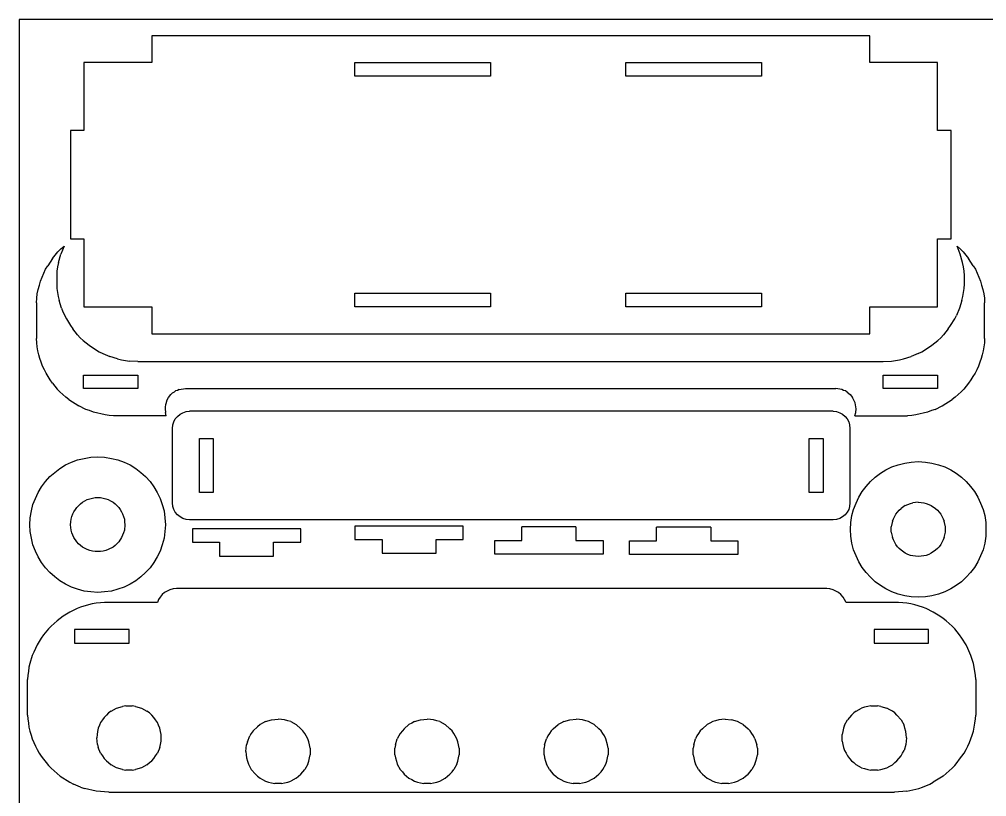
# Model space of a CAD drawing. Extents: x -4070 to 4070, y -2004 to 2004.
# Drawn here: x -4070 to -1329, y -197 to 2004 of the extents above; entities that cross this region are included whole.
import ezdxf

# ---------------------------------------------------------------- set-up
doc = ezdxf.new("R2010")
doc.units = 0
doc.header["$MEASUREMENT"] = 0
doc.layers.get('0').update_dxf_attribs({"linetype": 'CONTINUOUS'})

msp = doc.modelspace()

# ---------------------------------------------------------------- linework, layer by layer
for p, q in [((-4070.5, 2004.5), (-4070.5, -2004.5)), ((4070.5, 2004.5), (-4070.5, 2004.5)), ((-3695.4, 1958.2), (-3695.4, 1882)), ((-1660, 1958.2), (-3695.4, 1958.2)), ((-1660, 1882), (-1660, 1958.2)), ((-3887.6, 1882), (-3887.6, 1689.8)), ((-3695.4, 1882), (-3887.6, 1882)), ((-3119.6, 1882), (-2735.3, 1882)), ((-3119.6, 1843.1), (-3119.6, 1882)), ((-2735.3, 1882), (-2735.3, 1843.1)), ((-2351.7, 1882), (-1967.3, 1882)), ((-2351.7, 1843.1), (-2351.7, 1882)), ((-1967.3, 1882), (-1967.3, 1843.1)), ((-1468.6, 1882), (-1660, 1882)), ((-1468.6, 1689.8), (-1468.6, 1882)), ((-2735.3, 1843.1), (-3119.6, 1843.1)), ((-1967.3, 1843.1), (-2351.7, 1843.1)), ((-3887.6, 1689.8), (-3925.7, 1689.8)), ((-3925.7, 1689.8), (-3925.7, 1382.5)), ((-1429.7, 1689.8), (-1468.6, 1689.8)), ((-1429.7, 1382.5), (-1429.7, 1689.8)), ((-3925.7, 1382.5), (-3887.6, 1382.5)), ((-3887.6, 1382.5), (-3887.6, 1190.3)), ((-1468.6, 1382.5), (-1429.7, 1382.5)), ((-1468.6, 1190.3), (-1468.6, 1382.5)), ((-3976.5, 1326.9), (-3961.2, 1345.5)), ((-3961.2, 1345.5), (-3952.8, 1354)), ((-3952.8, 1354), (-3943.5, 1361.6)), ((-3948.5, 1350.6), (-3952.8, 1339.6)), ((-3943.5, 1361.6), (-3948.5, 1350.6)), ((-1412.8, 1361.6), (-1404.3, 1354)), ((-1404.3, 1339.6), (-1412.8, 1361.6)), ((-1404.3, 1354), (-1395.8, 1345.5)), ((-1395.8, 1345.5), (-1380.6, 1326.9)), ((-3976.5, 1326.9), (-3990, 1306.6)), ((-3959.5, 1315.9), (-3962.1, 1303.2)), ((-3959.5, 1315.9), (-3952.8, 1339.6)), ((-1397.5, 1315.9), (-1404.3, 1339.6)), ((-1395, 1303.2), (-1397.5, 1315.9)), ((-1367, 1306.6), (-1380.6, 1326.9)), ((-4006.1, 1274.4), (-3995.9, 1296.4)), ((-3995.9, 1296.4), (-3990, 1306.6)), ((-3963.8, 1291.4), (-3964.6, 1278.7)), ((-3962.1, 1303.2), (-3963.8, 1291.4)), ((-1393.3, 1291.4), (-1395, 1303.2)), ((-1392.4, 1278.7), (-1393.3, 1291.4)), ((-1367, 1306.6), (-1361.1, 1296.4)), ((-1361.1, 1296.4), (-1351, 1274.4)), ((-4013.7, 1251.6), (-4010.3, 1262.6)), ((-4010.3, 1262.6), (-4006.1, 1274.4)), ((-3964.6, 1278.7), (-3964.6, 1254.1)), ((-1392.4, 1254.1), (-1392.4, 1278.7)), ((-1351, 1274.4), (-1346.7, 1262.6)), ((-1346.7, 1262.6), (-1343.3, 1251.6)), ((-4019.7, 1227), (-4017.1, 1238.9)), ((-4017.1, 1238.9), (-4013.7, 1251.6)), ((-3964.6, 1254.1), (-3963.8, 1242.2)), ((-3963.8, 1242.2), (-3962.1, 1230.4)), ((-1395, 1230.4), (-1393.3, 1242.2)), ((-1393.3, 1242.2), (-1392.4, 1254.1)), ((-1343.3, 1251.6), (-1340, 1238.9)), ((-1340, 1238.9), (-1337.4, 1227)), ((-4022.2, 1201.6), (-4021.3, 1214.3)), ((-4021.3, 1214.3), (-4019.7, 1227)), ((-3962.1, 1230.4), (-3960.4, 1219.4)), ((-3960.4, 1219.4), (-3957.8, 1208.4)), ((-3951.1, 1186.4), (-3957.8, 1208.4)), ((-3119.6, 1190.3), (-3119.6, 1229.2)), ((-3119.6, 1229.2), (-2735.3, 1229.2)), ((-2735.3, 1229.2), (-2735.3, 1190.3)), ((-2351.7, 1190.3), (-2351.7, 1229.2)), ((-2351.7, 1229.2), (-1967.3, 1229.2)), ((-1967.3, 1229.2), (-1967.3, 1190.3)), ((-1399.2, 1208.4), (-1406, 1186.4)), ((-1399.2, 1208.4), (-1396.7, 1219.4)), ((-1396.7, 1219.4), (-1395, 1230.4)), ((-1337.4, 1227), (-1335.7, 1214.3)), ((-1335.7, 1214.3), (-1334.9, 1201.6)), ((-4022.2, 1201.6), (-4022.2, 1100)), ((-3951.1, 1186.4), (-3946.8, 1176.2)), ((-3887.6, 1190.3), (-3695.4, 1190.3)), ((-3695.4, 1190.3), (-3695.4, 1113.3)), ((-2735.3, 1190.3), (-3119.6, 1190.3)), ((-1967.3, 1190.3), (-2351.7, 1190.3)), ((-1660, 1190.3), (-1468.6, 1190.3)), ((-1660, 1113.3), (-1660, 1190.3)), ((-1406, 1186.4), (-1414.5, 1166)), ((-1334.9, 1100), (-1334.9, 1201.6)), ((-3946.8, 1176.2), (-3936.7, 1155.9)), ((-3936.7, 1155.9), (-3931.6, 1146.6)), ((-1431.4, 1137.3), (-1419.5, 1155.9)), ((-1419.5, 1155.9), (-1414.5, 1166)), ((-3931.6, 1146.6), (-3925.7, 1137.3)), ((-3925.7, 1137.3), (-3918.9, 1127.9)), ((-3905.4, 1111), (-3918.9, 1127.9)), ((-1438.2, 1127.9), (-1451.7, 1111)), ((-1438.2, 1127.9), (-1431.4, 1137.3)), ((-4021.3, 1088.2), (-4022.2, 1100)), ((-3905.4, 1111), (-3897.7, 1102.5)), ((-3897.7, 1102.5), (-3889.3, 1094.9)), ((-3695.4, 1113.3), (-1660, 1113.3)), ((-1467.8, 1094.9), (-1459.3, 1102.5)), ((-1459.3, 1102.5), (-1451.7, 1111)), ((-1334.9, 1100), (-1335.7, 1088.2)), ((-4019.7, 1077.1), (-4021.3, 1088.2)), ((-4018, 1065.3), (-4019.7, 1077.1)), ((-3889.3, 1094.9), (-3872.3, 1081.4)), ((-3872.3, 1081.4), (-3863, 1074.6)), ((-3863, 1074.6), (-3844.4, 1062.8)), ((-1512.7, 1062.8), (-1494, 1074.6)), ((-1494, 1074.6), (-1484.7, 1081.4)), ((-1484.7, 1081.4), (-1467.8, 1094.9)), ((-1337.4, 1077.1), (-1339.1, 1065.3)), ((-1335.7, 1088.2), (-1337.4, 1077.1)), ((-4015.4, 1054.3), (-4018, 1065.3)), ((-4012, 1043.3), (-4015.4, 1054.3)), ((-4008.6, 1033.1), (-4012, 1043.3)), ((-3844.4, 1062.8), (-3834.2, 1057.7)), ((-3834.2, 1057.7), (-3813.9, 1049.2)), ((-3791.9, 1042.4), (-3813.9, 1049.2)), ((-3791.9, 1042.4), (-3780.9, 1039.9)), ((-1576.2, 1039.9), (-1565.2, 1042.4)), ((-1565.2, 1042.4), (-1543.2, 1049.2)), ((-1522.8, 1057.7), (-1543.2, 1049.2)), ((-1522.8, 1057.7), (-1512.7, 1062.8)), ((-1345, 1043.3), (-1348.4, 1033.1)), ((-1341.6, 1054.3), (-1345, 1043.3)), ((-1339.1, 1065.3), (-1341.6, 1054.3)), ((-4004.4, 1022.1), (-4008.6, 1033.1)), ((-3999.3, 1012), (-4004.4, 1022.1)), ((-3780.9, 1039.9), (-3769.9, 1038.2)), ((-3769.9, 1038.2), (-3758, 1036.5)), ((-3734.3, 1034.8), (-3758, 1036.5)), ((-3734.3, 1034.8), (-1622.7, 1034.8)), ((-1622.7, 1034.8), (-1599, 1036.5)), ((-1599, 1036.5), (-1587.2, 1038.2)), ((-1587.2, 1038.2), (-1576.2, 1039.9)), ((-1352.7, 1022.1), (-1356.9, 1012)), ((-1348.4, 1033.1), (-1352.7, 1022.1)), ((-3994.3, 1002.6), (-3999.3, 1012)), ((-3989.2, 992.5), (-3994.3, 1002.6)), ((-3983.2, 983.2), (-3989.2, 992.5)), ((-3888.4, 958.6), (-3888.4, 996.7)), ((-3888.4, 996.7), (-3734.3, 996.7)), ((-3734.3, 996.7), (-3734.3, 958.6)), ((-1622.7, 958.6), (-1622.7, 996.7)), ((-1622.7, 996.7), (-1468.6, 996.7)), ((-1468.6, 996.7), (-1468.6, 958.6)), ((-1367.9, 992.5), (-1373.8, 983.2)), ((-1362, 1002.6), (-1367.9, 992.5)), ((-1356.9, 1012), (-1362, 1002.6)), ((-3976.5, 973.9), (-3983.2, 983.2)), ((-3976.5, 973.9), (-3962.9, 956.9)), ((-1380.6, 973.9), (-1394.1, 956.9)), ((-1373.8, 983.2), (-1380.6, 973.9)), ((-3955.3, 949.3), (-3962.9, 956.9)), ((-3955.3, 949.3), (-3938.4, 934.1)), ((-3929.9, 927.3), (-3938.4, 934.1)), ((-3734.3, 958.6), (-3888.4, 958.6)), ((-3653, 923.1), (-3648, 933.2)), ((-3648, 933.2), (-3641.2, 941.7)), ((-3637, 945.1), (-3641.2, 941.7)), ((-3631.9, 948.5), (-3637, 945.1)), ((-3627.6, 951.9), (-3631.9, 948.5)), ((-3622.6, 953.5), (-3627.6, 951.9)), ((-3617.5, 956.1), (-3622.6, 953.5)), ((-3617.5, 956.1), (-3599.7, 958.6)), ((-3599.7, 958.6), (-1756.5, 958.6)), ((-1750.6, 957.8), (-1756.5, 958.6)), ((-1745.5, 956.9), (-1750.6, 957.8)), ((-1739.6, 956.1), (-1745.5, 956.9)), ((-1734.5, 953.5), (-1739.6, 956.1)), ((-1729.4, 951.9), (-1734.5, 953.5)), ((-1724.3, 948.5), (-1729.4, 951.9)), ((-1724.3, 948.5), (-1715.9, 941.7)), ((-1715.9, 941.7), (-1709.1, 933.2)), ((-1701.5, 918), (-1709.1, 933.2)), ((-1468.6, 958.6), (-1622.7, 958.6)), ((-1418.7, 934.1), (-1427.2, 927.3)), ((-1401.8, 949.3), (-1418.7, 934.1)), ((-1394.1, 956.9), (-1401.8, 949.3)), ((-3929.9, 927.3), (-3902, 909.5)), ((-3881.6, 899.4), (-3902, 909.5)), ((-3656.4, 912.1), (-3657.3, 907)), ((-3657.3, 907), (-3657.3, 901.1)), ((-3654.7, 918), (-3656.4, 912.1)), ((-3653, 923.1), (-3654.7, 918)), ((-1700.6, 912.1), (-1701.5, 918)), ((-1699.8, 907), (-1700.6, 912.1)), ((-1698.9, 901.1), (-1699.8, 907)), ((-1475.4, 899.4), (-1455.1, 909.5)), ((-1455.1, 909.5), (-1427.2, 927.3)), ((-3871.5, 896), (-3881.6, 899.4)), ((-3860.5, 891.7), (-3871.5, 896)), ((-3827.5, 884.1), (-3860.5, 891.7)), ((-3815.6, 882.4), (-3827.5, 884.1)), ((-3803.8, 881.6), (-3815.6, 882.4)), ((-3654.7, 881.6), (-3803.8, 881.6)), ((-3657.3, 901.1), (-3656.4, 890.9)), ((-3654.7, 881.6), (-3656.4, 890.9)), ((-3628.4, 873), (-3622.5, 879.7)), ((-3622.5, 879.7), (-3614.9, 885.7)), ((-3614.9, 885.7), (-3607.3, 889.9)), ((-3607.3, 889.9), (-3597.9, 893.3)), ((-3597.9, 893.3), (-3588.6, 894.1)), ((-1764.1, 894.1), (-3588.6, 894.1)), ((-1764.1, 894.1), (-1754.7, 893.3)), ((-1754.7, 893.3), (-1745.4, 889.9)), ((-1745.4, 889.9), (-1737.8, 885.7)), ((-1737.8, 885.7), (-1730.2, 879.7)), ((-1730.2, 879.7), (-1724.3, 873)), ((-1702.3, 881.6), (-1699.8, 890.9)), ((-1702.3, 881.6), (-1553.3, 881.6)), ((-1699.8, 890.9), (-1698.9, 901.1)), ((-1541.5, 882.4), (-1553.3, 881.6)), ((-1529.6, 884.1), (-1541.5, 882.4)), ((-1496.6, 891.7), (-1529.6, 884.1)), ((-1485.6, 896), (-1496.6, 891.7)), ((-1475.4, 899.4), (-1485.6, 896)), ((-3636, 845.9), (-3635.2, 856)), ((-3635.2, 856), (-3632.7, 864.5)), ((-3632.7, 864.5), (-3628.4, 873)), ((-1724.3, 873), (-1720, 864.5)), ((-1720, 864.5), (-1717.5, 856)), ((-1717.5, 856), (-1716.6, 845.9)), ((-3636, 635), (-3636, 845.9)), ((-1716.6, 845.9), (-1716.6, 635)), ((-3559.8, 817.1), (-3520.9, 817.1)), ((-3559.8, 663.8), (-3559.8, 817.1)), ((-3520.9, 817.1), (-3520.9, 663.8)), ((-1831.8, 817.1), (-1792.8, 817.1)), ((-1831.8, 663.8), (-1831.8, 817.1)), ((-1792.8, 817.1), (-1792.8, 663.8)), ((-3955.7, 732.1), (-3939.6, 742.3)), ((-3939.6, 742.3), (-3922.7, 749.9)), ((-3922.7, 749.9), (-3905.8, 756.7)), ((-3905.8, 756.7), (-3887.1, 760.9)), ((-3887.1, 760.9), (-3867.7, 764.3)), ((-3867.7, 764.3), (-3848.2, 765.1)), ((-3848.2, 765.1), (-3828.7, 764.3)), ((-3828.7, 764.3), (-3809.2, 760.9)), ((-3809.2, 760.9), (-3791.5, 756.7)), ((-3791.5, 756.7), (-3773.7, 749.9)), ((-3773.7, 749.9), (-3756.7, 742.3)), ((-3756.7, 742.3), (-3740.7, 732.1)), ((-1597.8, 736.6), (-1580, 742.6)), ((-1580, 742.6), (-1561.3, 747.6)), ((-1561.3, 747.6), (-1542.7, 750.2)), ((-1542.7, 750.2), (-1523.2, 751.9)), ((-1523.2, 751.9), (-1502.9, 750.2)), ((-1502.9, 750.2), (-1484.3, 747.6)), ((-1484.3, 747.6), (-1465.7, 742.6)), ((-1465.7, 742.6), (-1447.9, 736.6)), ((-3983.7, 709.3), (-3970.1, 721.1)), ((-3970.1, 721.1), (-3955.7, 732.1)), ((-3740.7, 732.1), (-3726.3, 721.1)), ((-3726.3, 721.1), (-3712.7, 709.3)), ((-1645.2, 707.8), (-1629.9, 718.8)), ((-1629.9, 718.8), (-1614.7, 728.2)), ((-1614.7, 728.2), (-1597.8, 736.6)), ((-1447.9, 736.6), (-1431, 728.2)), ((-1431, 728.2), (-1415.7, 718.8)), ((-1415.7, 718.8), (-1400.5, 707.8)), ((-4007.4, 680.5), (-3996.4, 694.9)), ((-3996.4, 694.9), (-3983.7, 709.3)), ((-3712.7, 709.3), (-3700, 694.9)), ((-3700, 694.9), (-3689, 680.5)), ((-1670.6, 681.6), (-1658.7, 695.1)), ((-1658.7, 695.1), (-1645.2, 707.8)), ((-1400.5, 707.8), (-1386.9, 695.1)), ((-1386.9, 695.1), (-1375.1, 681.6)), ((-4025.1, 647.5), (-4017.5, 664.4)), ((-4017.5, 664.4), (-4007.4, 680.5)), ((-3689, 680.5), (-3679.7, 664.4)), ((-3679.7, 664.4), (-3671.2, 647.5)), ((-3520.9, 663.8), (-3559.8, 663.8)), ((-1792.8, 663.8), (-1831.8, 663.8)), ((-1691.7, 651.1), (-1682.4, 667.2)), ((-1682.4, 667.2), (-1670.6, 681.6)), ((-1375.1, 681.6), (-1363.2, 667.2)), ((-1363.2, 667.2), (-1353.9, 651.1)), ((-4036.1, 611.9), (-4031.9, 630.5)), ((-4031.9, 630.5), (-4025.1, 647.5)), ((-3907.5, 622.1), (-3897.3, 632.2)), ((-3897.3, 632.2), (-3891.4, 636.5)), ((-3891.4, 636.5), (-3884.6, 640.7)), ((-3884.6, 640.7), (-3877.8, 644.1)), ((-3877.8, 644.1), (-3871, 646.6)), ((-3871, 646.6), (-3855.8, 650)), ((-3855.8, 650), (-3840.6, 650)), ((-3840.6, 650), (-3825.3, 646.6)), ((-3825.3, 646.6), (-3818.6, 644.1)), ((-3818.6, 644.1), (-3811.8, 640.7)), ((-3811.8, 640.7), (-3805, 636.5)), ((-3805, 636.5), (-3799.1, 632.2)), ((-3799.1, 632.2), (-3788.9, 622.1)), ((-3671.2, 647.5), (-3665.3, 630.5)), ((-3665.3, 630.5), (-3660.2, 611.9)), ((-3635.2, 624.9), (-3636, 635)), ((-1716.6, 635), (-1717.5, 624.9)), ((-1706.1, 616.4), (-1699.4, 634.2)), ((-1699.4, 634.2), (-1691.7, 651.1)), ((-1552.9, 629.9), (-1545.3, 633.3)), ((-1545.3, 633.3), (-1538.5, 635)), ((-1523.2, 636.7), (-1538.5, 635)), ((-1523.2, 636.7), (-1514.8, 635.9)), ((-1514.8, 635.9), (-1507.2, 635)), ((-1507.2, 635), (-1500.4, 633.3)), ((-1500.4, 633.3), (-1492.8, 629.9)), ((-1353.9, 651.1), (-1346.3, 634.2)), ((-1346.3, 634.2), (-1339.5, 616.4)), ((-4039.5, 592.4), (-4036.1, 611.9)), ((-3921.8, 595.8), (-3919.3, 603.4)), ((-3919.3, 603.4), (-3915.9, 609.4)), ((-3915.9, 609.4), (-3911.7, 616.1)), ((-3911.7, 616.1), (-3907.5, 622.1)), ((-3788.9, 622.1), (-3784.7, 616.1)), ((-3784.7, 616.1), (-3780.5, 609.4)), ((-3780.5, 609.4), (-3777.9, 603.4)), ((-3777.9, 603.4), (-3775.4, 595.8)), ((-3660.2, 611.9), (-3657.7, 592.4)), ((-3632.7, 616.4), (-3635.2, 624.9)), ((-3628.4, 608), (-3632.7, 616.4)), ((-3622.5, 601.2), (-3628.4, 608)), ((-1724.3, 608), (-1730.2, 601.2)), ((-1720, 616.4), (-1724.3, 608)), ((-1717.5, 624.9), (-1720, 616.4)), ((-1711.2, 598.6), (-1706.1, 616.4)), ((-1586.7, 602.9), (-1581.7, 608.8)), ((-1581.7, 608.8), (-1577.4, 613.9)), ((-1577.4, 613.9), (-1571.5, 618.9)), ((-1559.7, 627.4), (-1571.5, 618.9)), ((-1559.7, 627.4), (-1552.9, 629.9)), ((-1492.8, 629.9), (-1486, 627.4)), ((-1486, 627.4), (-1474.1, 618.9)), ((-1474.1, 618.9), (-1468.2, 613.9)), ((-1468.2, 613.9), (-1464, 608.8)), ((-1464, 608.8), (-1458.9, 602.9)), ((-1339.5, 616.4), (-1334.4, 598.6)), ((-4040.4, 573), (-4039.5, 592.4)), ((-3925.2, 573), (-3924.4, 581.4)), ((-3924.4, 581.4), (-3923.5, 589)), ((-3923.5, 589), (-3921.8, 595.8)), ((-3775.4, 595.8), (-3772.8, 589)), ((-3772.8, 589), (-3772, 581.4)), ((-3772, 581.4), (-3771.1, 573)), ((-3657.7, 592.4), (-3656, 573)), ((-3614.9, 595.3), (-3622.5, 601.2)), ((-3607.3, 590.2), (-3614.9, 595.3)), ((-3597.9, 587.6), (-3607.3, 590.2)), ((-3588.6, 586.8), (-3597.9, 587.6)), ((-1764.1, 586.8), (-3588.6, 586.8)), ((-1754.7, 587.6), (-1764.1, 586.8)), ((-1745.4, 590.2), (-1754.7, 587.6)), ((-1737.8, 595.3), (-1745.4, 590.2)), ((-1730.2, 601.2), (-1737.8, 595.3)), ((-1714.6, 559.7), (-1713.7, 579.1)), ((-1713.7, 579.1), (-1711.2, 598.6)), ((-1596.1, 582.5), (-1599.4, 567.3)), ((-1596.1, 582.5), (-1593.5, 589.3)), ((-1593.5, 589.3), (-1586.7, 602.9)), ((-1458.9, 602.9), (-1452.1, 589.3)), ((-1452.1, 589.3), (-1449.6, 582.5)), ((-1446.2, 567.3), (-1449.6, 582.5)), ((-1334.4, 598.6), (-1331.9, 579.1)), ((-1331.9, 579.1), (-1331.1, 559.7)), ((-4039.5, 553.5), (-4040.4, 573)), ((-4036.1, 534.9), (-4039.5, 553.5)), ((-3923.5, 557.7), (-3925.2, 573)), ((-3921.8, 550.1), (-3923.5, 557.7)), ((-3919.3, 543.3), (-3921.8, 550.1)), ((-3775.4, 550.1), (-3780.5, 536.5)), ((-3772.8, 557.7), (-3775.4, 550.1)), ((-3771.1, 573), (-3772.8, 557.7)), ((-3657.7, 553.5), (-3660.2, 534.9)), ((-3656, 573), (-3657.7, 553.5)), ((-3580.2, 561.1), (-3580.2, 523)), ((-3272.9, 561.1), (-3580.2, 561.1)), ((-3272.9, 523), (-3272.9, 561.1)), ((-3119.6, 569), (-3119.6, 530.9)), ((-2812.3, 569), (-3119.6, 569)), ((-2812.3, 530.9), (-2812.3, 569)), ((-2493.1, 566.5), (-2646.4, 566.5)), ((-2646.4, 528.4), (-2646.4, 566.5)), ((-2493.1, 566.5), (-2493.1, 528.4)), ((-2110.4, 565.5), (-2264.5, 565.5)), ((-2264.5, 527.4), (-2264.5, 565.5)), ((-2110.4, 565.5), (-2110.4, 527.4)), ((-1713.7, 540.2), (-1714.6, 559.7)), ((-1599.4, 552.1), (-1599.4, 567.3)), ((-1599.4, 552.1), (-1596.1, 536.8)), ((-1449.6, 536.8), (-1446.2, 552.1)), ((-1446.2, 552.1), (-1446.2, 567.3)), ((-1331.1, 559.7), (-1331.9, 540.2)), ((-4031.9, 516.2), (-4036.1, 534.9)), ((-3915.9, 536.5), (-3919.3, 543.3)), ((-3907.5, 524.7), (-3915.9, 536.5)), ((-3902.4, 518.8), (-3907.5, 524.7)), ((-3788.9, 524.7), (-3794, 518.8)), ((-3780.5, 536.5), (-3788.9, 524.7)), ((-3660.2, 534.9), (-3665.3, 516.2)), ((-3580.2, 523), (-3503.2, 523)), ((-3503.2, 523), (-3503.2, 484.1)), ((-3349.9, 523), (-3272.9, 523)), ((-3349.9, 484.1), (-3349.9, 523)), ((-3119.6, 530.9), (-3042.6, 530.9)), ((-3042.6, 530.9), (-3042.6, 492)), ((-2889.4, 492), (-2889.4, 530.9)), ((-2889.4, 530.9), (-2812.3, 530.9)), ((-2723.4, 528.4), (-2646.4, 528.4)), ((-2723.4, 489.4), (-2723.4, 528.4)), ((-2493.1, 528.4), (-2416.1, 528.4)), ((-2416.1, 528.4), (-2416.1, 489.4)), ((-2341.5, 488.4), (-2341.5, 527.4)), ((-2341.5, 527.4), (-2264.5, 527.4)), ((-2110.4, 527.4), (-2034.2, 527.4)), ((-2034.2, 527.4), (-2034.2, 488.4)), ((-1711.2, 520.7), (-1713.7, 540.2)), ((-1593.5, 530), (-1596.1, 536.8)), ((-1586.7, 516.5), (-1593.5, 530)), ((-1452.1, 530), (-1458.9, 516.5)), ((-1449.6, 536.8), (-1452.1, 530)), ((-1331.9, 540.2), (-1334.4, 520.7)), ((-4025.1, 498.4), (-4031.9, 516.2)), ((-4017.5, 481.5), (-4025.1, 498.4)), ((-3897.3, 513.7), (-3902.4, 518.8)), ((-3891.4, 509.5), (-3897.3, 513.7)), ((-3877.8, 502.7), (-3891.4, 509.5)), ((-3871, 500.1), (-3877.8, 502.7)), ((-3863.4, 497.6), (-3871, 500.1)), ((-3855.8, 496.8), (-3863.4, 497.6)), ((-3840.6, 496.8), (-3855.8, 496.8)), ((-3832.9, 497.6), (-3840.6, 496.8)), ((-3825.3, 500.1), (-3832.9, 497.6)), ((-3818.6, 502.7), (-3825.3, 500.1)), ((-3805, 509.5), (-3818.6, 502.7)), ((-3799.1, 513.7), (-3805, 509.5)), ((-3794, 518.8), (-3799.1, 513.7)), ((-3671.2, 498.4), (-3679.7, 481.5)), ((-3665.3, 516.2), (-3671.2, 498.4)), ((-1706.1, 502.1), (-1711.2, 520.7)), ((-1699.4, 485.2), (-1706.1, 502.1)), ((-1581.7, 510.6), (-1586.7, 516.5)), ((-1577.4, 505.5), (-1581.7, 510.6)), ((-1571.5, 500.4), (-1577.4, 505.5)), ((-1559.7, 491.9), (-1571.5, 500.4)), ((-1474.1, 500.4), (-1486, 491.9)), ((-1468.2, 505.5), (-1474.1, 500.4)), ((-1464, 510.6), (-1468.2, 505.5)), ((-1458.9, 516.5), (-1464, 510.6)), ((-1339.5, 502.1), (-1346.3, 485.2)), ((-1334.4, 520.7), (-1339.5, 502.1)), ((-4007.4, 466.3), (-4017.5, 481.5)), ((-3996.4, 451), (-4007.4, 466.3)), ((-3689, 466.3), (-3700, 451)), ((-3679.7, 481.5), (-3689, 466.3)), ((-3503.2, 484.1), (-3349.9, 484.1)), ((-3042.6, 492), (-2889.4, 492)), ((-2416.1, 489.4), (-2723.4, 489.4)), ((-2034.2, 488.4), (-2341.5, 488.4)), ((-1691.7, 468.2), (-1699.4, 485.2)), ((-1682.4, 452.1), (-1691.7, 468.2)), ((-1552.9, 488.6), (-1559.7, 491.9)), ((-1545.3, 486), (-1552.9, 488.6)), ((-1538.5, 484.3), (-1545.3, 486)), ((-1523.2, 482.6), (-1538.5, 484.3)), ((-1514.8, 483.5), (-1523.2, 482.6)), ((-1507.2, 484.3), (-1514.8, 483.5)), ((-1500.4, 486), (-1507.2, 484.3)), ((-1492.8, 488.6), (-1500.4, 486)), ((-1486, 491.9), (-1492.8, 488.6)), ((-1353.9, 468.2), (-1363.2, 452.1)), ((-1346.3, 485.2), (-1353.9, 468.2)), ((-3983.7, 437.5), (-3996.4, 451)), ((-3700, 451), (-3712.7, 437.5)), ((-1670.6, 437.8), (-1682.4, 452.1)), ((-1363.2, 452.1), (-1375.1, 437.8)), ((-3970.1, 424.8), (-3983.7, 437.5)), ((-3955.7, 413.8), (-3970.1, 424.8)), ((-3939.6, 404.5), (-3955.7, 413.8)), ((-3740.7, 413.8), (-3756.7, 404.5)), ((-3726.3, 424.8), (-3740.7, 413.8)), ((-3712.7, 437.5), (-3726.3, 424.8)), ((-1658.7, 424.2), (-1670.6, 437.8)), ((-1645.2, 411.5), (-1658.7, 424.2)), ((-1629.9, 400.5), (-1645.2, 411.5)), ((-1400.5, 411.5), (-1415.7, 400.5)), ((-1386.9, 424.2), (-1400.5, 411.5)), ((-1375.1, 437.8), (-1386.9, 424.2)), ((-3922.7, 396), (-3939.6, 404.5)), ((-3905.8, 390.1), (-3922.7, 396)), ((-3887.1, 385), (-3905.8, 390.1)), ((-3867.7, 382.5), (-3887.1, 385)), ((-3809.2, 385), (-3828.7, 382.5)), ((-3791.5, 390.1), (-3809.2, 385)), ((-3773.7, 396), (-3791.5, 390.1)), ((-3756.7, 404.5), (-3773.7, 396)), ((-3651.2, 385), (-3658.8, 380.8)), ((-3643.6, 388.4), (-3651.2, 385)), ((-3634.3, 390.9), (-3643.6, 388.4)), ((-3625, 391.8), (-3634.3, 390.9)), ((-1781.8, 391.8), (-3625, 391.8)), ((-1773.3, 390.9), (-1781.8, 391.8)), ((-1764, 388.4), (-1773.3, 390.9)), ((-1756.4, 385), (-1764, 388.4)), ((-1748.7, 380.8), (-1756.4, 385)), ((-1614.7, 391.2), (-1629.9, 400.5)), ((-1597.8, 382.7), (-1614.7, 391.2)), ((-1431, 391.2), (-1447.9, 382.7)), ((-1415.7, 400.5), (-1431, 391.2)), ((-3848.2, 380.8), (-3867.7, 382.5)), ((-3828.7, 382.5), (-3848.2, 380.8)), ((-3675.8, 361.3), (-3679.1, 352.8)), ((-3671.5, 368.1), (-3675.8, 361.3)), ((-3665.6, 374.9), (-3671.5, 368.1)), ((-3658.8, 380.8), (-3665.6, 374.9)), ((-1742, 374.9), (-1748.7, 380.8)), ((-1736, 368.1), (-1742, 374.9)), ((-1731.8, 361.3), (-1736, 368.1)), ((-1727.6, 352.8), (-1731.8, 361.3)), ((-1580, 375.9), (-1597.8, 382.7)), ((-1561.3, 371.7), (-1580, 375.9)), ((-1542.7, 368.3), (-1561.3, 371.7)), ((-1523.2, 367.5), (-1542.7, 368.3)), ((-1502.9, 368.3), (-1523.2, 367.5)), ((-1484.3, 371.7), (-1502.9, 368.3)), ((-1465.7, 375.9), (-1484.3, 371.7)), ((-1447.9, 382.7), (-1465.7, 375.9)), ((-3906.9, 335.1), (-3927.2, 324.9)), ((-3896.7, 339.3), (-3906.9, 335.1)), ((-3874.7, 346.1), (-3896.7, 339.3)), ((-3863.7, 348.6), (-3874.7, 346.1)), ((-3852.7, 350.3), (-3863.7, 348.6)), ((-3840.9, 352), (-3852.7, 350.3)), ((-3829, 352.8), (-3840.9, 352)), ((-3679.1, 352.8), (-3829, 352.8)), ((-1578.6, 352.8), (-1727.6, 352.8)), ((-1566.7, 352), (-1578.6, 352.8)), ((-1554.9, 350.3), (-1566.7, 352)), ((-1543.8, 348.6), (-1554.9, 350.3)), ((-1532.8, 346.1), (-1543.8, 348.6)), ((-1510.8, 339.3), (-1532.8, 346.1)), ((-1500.7, 335.1), (-1510.8, 339.3)), ((-1480.3, 324.9), (-1500.7, 335.1)), ((-3955.2, 307.1), (-3963.6, 300.4)), ((-3945.8, 313.9), (-3955.2, 307.1)), ((-3936.5, 319.8), (-3945.8, 313.9)), ((-3927.2, 324.9), (-3936.5, 319.8)), ((-1471, 319.8), (-1480.3, 324.9)), ((-1461.7, 313.9), (-1471, 319.8)), ((-1452.4, 307.1), (-1461.7, 313.9)), ((-1443.9, 300.4), (-1452.4, 307.1)), ((-3988.2, 277.5), (-4001.7, 260.6)), ((-3980.6, 285.1), (-3988.2, 277.5)), ((-3963.6, 300.4), (-3980.6, 285.1)), ((-3759.6, 275.8), (-3913.7, 275.8)), ((-3913.7, 275.8), (-3913.7, 237.7)), ((-3759.6, 237.7), (-3759.6, 275.8)), ((-1493.9, 275.8), (-1648, 275.8)), ((-1648, 275.8), (-1648, 237.7)), ((-1493.9, 237.7), (-1493.9, 275.8)), ((-1427, 285.1), (-1443.9, 300.4)), ((-1419.4, 277.5), (-1427, 285.1)), ((-1405.8, 260.6), (-1419.4, 277.5)), ((-4008.5, 251.2), (-4014.4, 241.9)), ((-4001.7, 260.6), (-4008.5, 251.2)), ((-1399.1, 251.2), (-1405.8, 260.6)), ((-1387.2, 232.6), (-1399.1, 251.2)), ((-4019.5, 232.6), (-4029.7, 212.3)), ((-4014.4, 241.9), (-4019.5, 232.6)), ((-3913.7, 237.7), (-3759.6, 237.7)), ((-1648, 237.7), (-1493.9, 237.7)), ((-1382.1, 222.5), (-1387.2, 232.6)), ((-1373.7, 202.1), (-1382.1, 222.5)), ((-4033.9, 202.1), (-4040.7, 180.1)), ((-4029.7, 212.3), (-4033.9, 202.1)), ((-1366.9, 180.1), (-1373.7, 202.1)), ((-4043.2, 169.1), (-4044.9, 157.3)), ((-4040.7, 180.1), (-4043.2, 169.1)), ((-1364.4, 169.1), (-1366.9, 180.1)), ((-1362.7, 157.3), (-1364.4, 169.1)), ((-4046.6, 146.3), (-4047.4, 134.4)), ((-4044.9, 157.3), (-4046.6, 146.3)), ((-1361, 146.3), (-1362.7, 157.3)), ((-1360.1, 134.4), (-1361, 146.3)), ((-4047.4, 33.7), (-4047.4, 134.4)), ((-1360.1, 134.4), (-1360.1, 33.7)), ((-3795.1, 53.1), (-3778.2, 58.2)), ((-3768.9, 59.9), (-3778.2, 58.2)), ((-3768.9, 59.9), (-3750.3, 59.9)), ((-3740.9, 58.2), (-3750.3, 59.9)), ((-3740.9, 58.2), (-3724, 53.1)), ((-1675.1, 55.7), (-1683.5, 53.1)), ((-1665.8, 58.2), (-1675.1, 55.7)), ((-1657.3, 59.9), (-1665.8, 58.2)), ((-1657.3, 59.9), (-1638.7, 59.9)), ((-1629.4, 58.2), (-1638.7, 59.9)), ((-1629.4, 58.2), (-1612.4, 53.1)), ((-4047.4, 33.7), (-4046.6, 22.6)), ((-3823.9, 33.7), (-3829.8, 26.9)), ((-3818, 39.6), (-3823.9, 33.7)), ((-3810.4, 44.7), (-3818, 39.6)), ((-3810.4, 44.7), (-3795.1, 53.1)), ((-3724, 53.1), (-3708.8, 44.7)), ((-3702, 39.6), (-3708.8, 44.7)), ((-3695.2, 33.7), (-3702, 39.6)), ((-3689.3, 26.9), (-3695.2, 33.7)), ((-1712.3, 33.7), (-1718.3, 26.9)), ((-1705.6, 39.6), (-1712.3, 33.7)), ((-1698.8, 44.7), (-1705.6, 39.6)), ((-1698.8, 44.7), (-1683.5, 53.1)), ((-1604, 48.9), (-1612.4, 53.1)), ((-1596.3, 44.7), (-1604, 48.9)), ((-1589.6, 39.6), (-1596.3, 44.7)), ((-1583.6, 33.7), (-1589.6, 39.6)), ((-1583.6, 33.7), (-1571.8, 20.1)), ((-1361, 22.6), (-1360.1, 33.7)), ((-4046.6, 22.6), (-4044.9, 10.8)), ((-4044.9, 10.8), (-4043.2, -0.2)), ((-3843.4, 4.9), (-3846.8, -3.6)), ((-3840, 12.5), (-3843.4, 4.9)), ((-3834.9, 20.1), (-3840, 12.5)), ((-3829.8, 26.9), (-3834.9, 20.1)), ((-3684.2, 20.1), (-3689.3, 26.9)), ((-3679.1, 12.5), (-3684.2, 20.1)), ((-3675.8, 4.9), (-3679.1, 12.5)), ((-3672.4, -3.6), (-3675.8, 4.9)), ((-3407.4, -11.2), (-3395.5, 0.6)), ((-3387.9, 6.6), (-3395.5, 0.6)), ((-3381.1, 10.8), (-3387.9, 6.6)), ((-3372.6, 15), (-3381.1, 10.8)), ((-3372.6, 15), (-3355.7, 20.1)), ((-3355.7, 20.1), (-3337.1, 21.8)), ((-3327.8, 21), (-3337.1, 21.8)), ((-3319.3, 20.1), (-3327.8, 21)), ((-3310, 17.6), (-3319.3, 20.1)), ((-3301.5, 15), (-3310, 17.6)), ((-3301.5, 15), (-3286.3, 6.6)), ((-3286.3, 6.6), (-3272.7, -5.3)), ((-2979.8, -5.3), (-2966.2, 6.6)), ((-2958.6, 10.8), (-2966.2, 6.6)), ((-2950.2, 15), (-2958.6, 10.8)), ((-2950.2, 15), (-2933.2, 20.1)), ((-2933.2, 20.1), (-2914.6, 21.8)), ((-2905.3, 21), (-2914.6, 21.8)), ((-2896.8, 20.1), (-2905.3, 21)), ((-2887.5, 17.6), (-2896.8, 20.1)), ((-2879, 15), (-2887.5, 17.6)), ((-2879, 15), (-2863.8, 6.6)), ((-2863.8, 6.6), (-2850.3, -5.3)), ((-2557.3, -5.3), (-2543.8, 6.6)), ((-2536.1, 10.8), (-2543.8, 6.6)), ((-2527.7, 15), (-2536.1, 10.8)), ((-2527.7, 15), (-2510.7, 20.1)), ((-2510.7, 20.1), (-2492.1, 21.8)), ((-2482.8, 21), (-2492.1, 21.8)), ((-2474.3, 20.1), (-2482.8, 21)), ((-2465, 17.6), (-2474.3, 20.1)), ((-2457.4, 15), (-2465, 17.6)), ((-2448.9, 10.8), (-2457.4, 15)), ((-2441.3, 6.6), (-2448.9, 10.8)), ((-2427.8, -5.3), (-2441.3, 6.6)), ((-2134.8, -5.3), (-2121.3, 6.6)), ((-2113.7, 10.8), (-2121.3, 6.6)), ((-2105.2, 15), (-2113.7, 10.8)), ((-2097.6, 17.6), (-2105.2, 15)), ((-2088.3, 20.1), (-2097.6, 17.6)), ((-2079.8, 21), (-2088.3, 20.1)), ((-2070.5, 21.8), (-2079.8, 21)), ((-2070.5, 21.8), (-2051.8, 20.1)), ((-2034.9, 15), (-2051.8, 20.1)), ((-2026.4, 10.8), (-2034.9, 15)), ((-2018.8, 6.6), (-2026.4, 10.8)), ((-2018.8, 6.6), (-2005.3, -5.3)), ((-1731.8, 4.9), (-1735.2, -3.6)), ((-1731.8, 4.9), (-1723.3, 20.1)), ((-1718.3, 26.9), (-1723.3, 20.1)), ((-1571.8, 20.1), (-1563.3, 4.9)), ((-1560.8, -3.6), (-1563.3, 4.9)), ((-1364.4, -0.2), (-1362.7, 10.8)), ((-1362.7, 10.8), (-1361, 22.6)), ((-4043.2, -0.2), (-4040.7, -12.1)), ((-4040.7, -12.1), (-4037.3, -23.1)), ((-4037.3, -23.1), (-4033.9, -33.2)), ((-3850.2, -21.4), (-3851, -30.7)), ((-3849.3, -12.9), (-3850.2, -21.4)), ((-3846.8, -3.6), (-3849.3, -12.9)), ((-3670.7, -12.9), (-3672.4, -3.6)), ((-3669, -21.4), (-3670.7, -12.9)), ((-3668.1, -30.7), (-3669, -21.4)), ((-3424.3, -42.5), (-3417.5, -25.6)), ((-3413.3, -18.8), (-3417.5, -25.6)), ((-3407.4, -11.2), (-3413.3, -18.8)), ((-3266.8, -11.2), (-3272.7, -5.3)), ((-3261.7, -18.8), (-3266.8, -11.2)), ((-3257.5, -25.6), (-3261.7, -18.8)), ((-3253.3, -34.1), (-3257.5, -25.6)), ((-2995, -25.6), (-2999.3, -34.1)), ((-2990.8, -18.8), (-2995, -25.6)), ((-2984.9, -11.2), (-2990.8, -18.8)), ((-2979.8, -5.3), (-2984.9, -11.2)), ((-2844.3, -11.2), (-2850.3, -5.3)), ((-2839.2, -18.8), (-2844.3, -11.2)), ((-2835, -25.6), (-2839.2, -18.8)), ((-2830.8, -34.1), (-2835, -25.6)), ((-2572.5, -25.6), (-2576.8, -34.1)), ((-2568.3, -18.8), (-2572.5, -25.6)), ((-2563.2, -11.2), (-2568.3, -18.8)), ((-2557.3, -5.3), (-2563.2, -11.2)), ((-2421.8, -11.2), (-2427.8, -5.3)), ((-2416.8, -18.8), (-2421.8, -11.2)), ((-2412.5, -25.6), (-2416.8, -18.8)), ((-2408.3, -34.1), (-2412.5, -25.6)), ((-2150.1, -25.6), (-2154.3, -34.1)), ((-2145.8, -18.8), (-2150.1, -25.6)), ((-2140.7, -11.2), (-2145.8, -18.8)), ((-2134.8, -5.3), (-2140.7, -11.2)), ((-1999.4, -11.2), (-2005.3, -5.3)), ((-1994.3, -18.8), (-1999.4, -11.2)), ((-1990, -25.6), (-1994.3, -18.8)), ((-1985.8, -34.1), (-1990, -25.6)), ((-1736.9, -12.9), (-1738.6, -21.4)), ((-1738.6, -40), (-1738.6, -21.4)), ((-1735.2, -3.6), (-1736.9, -12.9)), ((-1558.2, -12.9), (-1560.8, -3.6)), ((-1557.4, -21.4), (-1558.2, -12.9)), ((-1556.5, -30.7), (-1557.4, -21.4)), ((-1373.7, -33.2), (-1370.3, -23.1)), ((-1370.3, -23.1), (-1366.9, -12.1)), ((-1366.9, -12.1), (-1364.4, -0.2)), ((-4033.9, -33.2), (-4029.7, -44.2)), ((-4029.7, -44.2), (-4024.6, -54.4)), ((-4024.6, -54.4), (-4019.5, -63.7)), ((-3849.3, -49.3), (-3851, -30.7)), ((-3849.3, -49.3), (-3846.8, -57.8)), ((-3672.4, -57.8), (-3670.7, -49.3)), ((-3670.7, -49.3), (-3669, -40)), ((-3669, -40), (-3668.1, -30.7)), ((-3428.5, -69.6), (-3426.8, -51)), ((-3424.3, -42.5), (-3426.8, -51)), ((-3249.9, -42.5), (-3253.3, -34.1)), ((-3248.2, -51), (-3249.9, -42.5)), ((-3246.5, -60.3), (-3248.2, -51)), ((-3004.3, -51), (-3006, -60.3)), ((-3004.3, -51), (-2999.3, -34.1)), ((-2827.4, -42.5), (-2830.8, -34.1)), ((-2825.7, -51), (-2827.4, -42.5)), ((-2824, -60.3), (-2825.7, -51)), ((-2581.9, -51), (-2583.6, -60.3)), ((-2581.9, -51), (-2576.8, -34.1)), ((-2403.2, -51), (-2408.3, -34.1)), ((-2401.5, -60.3), (-2403.2, -51)), ((-2159.4, -51), (-2161.1, -60.3)), ((-2159.4, -51), (-2154.3, -34.1)), ((-1985.8, -34.1), (-1980.7, -51)), ((-1979, -60.3), (-1980.7, -51)), ((-1738.6, -40), (-1736.9, -49.3)), ((-1736.9, -49.3), (-1735.2, -57.8)), ((-1558.2, -49.3), (-1563.3, -66.3)), ((-1556.5, -30.7), (-1558.2, -49.3)), ((-1387.2, -63.7), (-1382.1, -54.4)), ((-1382.1, -54.4), (-1377.9, -44.2)), ((-1377.9, -44.2), (-1373.7, -33.2)), ((-4019.5, -63.7), (-4014.4, -73.9)), ((-4014.4, -73.9), (-4008.5, -83.2)), ((-3840, -74.7), (-3846.8, -57.8)), ((-3840, -74.7), (-3834.9, -82.3)), ((-3684.2, -82.3), (-3679.1, -74.7)), ((-3672.4, -57.8), (-3679.1, -74.7)), ((-3428.5, -69.6), (-3427.7, -79)), ((-3427.7, -79), (-3426.8, -87.4)), ((-3248.2, -87.4), (-3246.5, -79)), ((-3246.5, -60.3), (-3246.5, -79)), ((-3006, -79), (-3006, -60.3)), ((-3006, -79), (-3004.3, -87.4)), ((-2825.7, -87.4), (-2824, -79)), ((-2824, -60.3), (-2824, -79)), ((-2583.6, -79), (-2583.6, -60.3)), ((-2583.6, -79), (-2581.9, -87.4)), ((-2403.2, -87.4), (-2401.5, -79)), ((-2401.5, -60.3), (-2401.5, -79)), ((-2161.1, -79), (-2161.1, -60.3)), ((-2161.1, -79), (-2159.4, -87.4)), ((-1980.7, -87.4), (-1979, -79)), ((-1979, -60.3), (-1979, -79)), ((-1735.2, -57.8), (-1731.8, -66.3)), ((-1731.8, -66.3), (-1727.6, -74.7)), ((-1727.6, -74.7), (-1723.3, -82.3)), ((-1571.8, -82.3), (-1567.6, -74.7)), ((-1567.6, -74.7), (-1563.3, -66.3)), ((-1399.1, -83.2), (-1393.1, -73.9)), ((-1393.1, -73.9), (-1387.2, -63.7)), ((-4008.5, -83.2), (-4001.7, -91.7)), ((-4001.7, -91.7), (-3994.9, -101)), ((-3994.9, -101), (-3988.2, -109.4)), ((-3988.2, -109.4), (-3980.6, -117.1)), ((-3834.9, -82.3), (-3829.8, -89.1)), ((-3829.8, -89.1), (-3823.9, -95.9)), ((-3823.9, -95.9), (-3818, -101)), ((-3818, -101), (-3810.4, -106.9)), ((-3795.1, -115.4), (-3810.4, -106.9)), ((-3708.8, -106.9), (-3724, -115.4)), ((-3708.8, -106.9), (-3702, -101)), ((-3702, -101), (-3695.2, -95.9)), ((-3695.2, -95.9), (-3689.3, -89.1)), ((-3689.3, -89.1), (-3684.2, -82.3)), ((-3426.8, -87.4), (-3424.3, -96.7)), ((-3424.3, -96.7), (-3420.9, -105.2)), ((-3420.9, -105.2), (-3417.5, -112.8)), ((-3253.3, -105.2), (-3261.7, -120.4)), ((-3253.3, -105.2), (-3249.9, -96.7)), ((-3249.9, -96.7), (-3248.2, -87.4)), ((-3004.3, -87.4), (-3001.8, -96.7)), ((-3001.8, -96.7), (-2999.3, -105.2)), ((-2999.3, -105.2), (-2990.8, -120.4)), ((-2830.8, -105.2), (-2839.2, -120.4)), ((-2830.8, -105.2), (-2827.4, -96.7)), ((-2827.4, -96.7), (-2825.7, -87.4)), ((-2581.9, -87.4), (-2579.3, -96.7)), ((-2579.3, -96.7), (-2576.8, -105.2)), ((-2568.3, -120.4), (-2576.8, -105.2)), ((-2416.8, -120.4), (-2408.3, -105.2)), ((-2408.3, -105.2), (-2405.8, -96.7)), ((-2405.8, -96.7), (-2403.2, -87.4)), ((-2159.4, -87.4), (-2156.8, -96.7)), ((-2156.8, -96.7), (-2154.3, -105.2)), ((-2145.8, -120.4), (-2154.3, -105.2)), ((-1985.8, -105.2), (-1994.3, -120.4)), ((-1985.8, -105.2), (-1983.3, -96.7)), ((-1983.3, -96.7), (-1980.7, -87.4)), ((-1723.3, -82.3), (-1718.3, -89.1)), ((-1718.3, -89.1), (-1712.3, -95.9)), ((-1712.3, -95.9), (-1705.6, -101)), ((-1705.6, -101), (-1698.8, -106.9)), ((-1683.5, -115.4), (-1698.8, -106.9)), ((-1604, -111.1), (-1596.3, -106.9)), ((-1596.3, -106.9), (-1589.6, -101)), ((-1589.6, -101), (-1583.6, -95.9)), ((-1583.6, -95.9), (-1571.8, -82.3)), ((-1427, -117.1), (-1419.4, -109.4)), ((-1419.4, -109.4), (-1412.6, -101)), ((-1412.6, -101), (-1405.8, -91.7)), ((-1405.8, -91.7), (-1399.1, -83.2)), ((-3980.6, -117.1), (-3963.6, -132.3)), ((-3963.6, -132.3), (-3955.2, -139.1)), ((-3778.2, -120.4), (-3795.1, -115.4)), ((-3778.2, -120.4), (-3768.9, -122.1)), ((-3750.3, -122.1), (-3768.9, -122.1)), ((-3750.3, -122.1), (-3740.9, -120.4)), ((-3724, -115.4), (-3740.9, -120.4)), ((-3417.5, -112.8), (-3413.3, -120.4)), ((-3401.4, -134), (-3413.3, -120.4)), ((-3401.4, -134), (-3395.5, -139.9)), ((-3279.5, -139.9), (-3272.7, -134)), ((-3272.7, -134), (-3266.8, -127.2)), ((-3266.8, -127.2), (-3261.7, -120.4)), ((-2990.8, -120.4), (-2984.9, -127.2)), ((-2984.9, -127.2), (-2979.8, -134)), ((-2979.8, -134), (-2973, -139.9)), ((-2857, -139.9), (-2850.3, -134)), ((-2850.3, -134), (-2844.3, -127.2)), ((-2844.3, -127.2), (-2839.2, -120.4)), ((-2568.3, -120.4), (-2563.2, -127.2)), ((-2563.2, -127.2), (-2557.3, -134)), ((-2557.3, -134), (-2550.5, -139.9)), ((-2434.5, -139.9), (-2427.8, -134)), ((-2427.8, -134), (-2421.8, -127.2)), ((-2421.8, -127.2), (-2416.8, -120.4)), ((-2145.8, -120.4), (-2140.7, -127.2)), ((-2140.7, -127.2), (-2134.8, -134)), ((-2134.8, -134), (-2128, -139.9)), ((-2012.1, -139.9), (-2005.3, -134)), ((-2005.3, -134), (-1999.4, -127.2)), ((-1999.4, -127.2), (-1994.3, -120.4)), ((-1683.5, -115.4), (-1675.1, -117.9)), ((-1675.1, -117.9), (-1665.8, -120.4)), ((-1665.8, -120.4), (-1657.3, -122.1)), ((-1638.7, -122.1), (-1657.3, -122.1)), ((-1638.7, -122.1), (-1629.4, -120.4)), ((-1629.4, -120.4), (-1612.4, -115.4)), ((-1612.4, -115.4), (-1604, -111.1)), ((-1452.4, -139.1), (-1443.9, -132.3)), ((-1443.9, -132.3), (-1427, -117.1)), ((-3955.2, -139.1), (-3927.2, -156.8)), ((-3927.2, -156.8), (-3917.1, -161.9)), ((-3896.7, -170.4), (-3917.1, -161.9)), ((-3395.5, -139.9), (-3387.9, -145)), ((-3387.9, -145), (-3381.1, -149.2)), ((-3381.1, -149.2), (-3372.6, -153.5)), ((-3372.6, -153.5), (-3364.2, -156.8)), ((-3364.2, -156.8), (-3355.7, -158.5)), ((-3355.7, -158.5), (-3346.4, -160.2)), ((-3327.8, -160.2), (-3346.4, -160.2)), ((-3327.8, -160.2), (-3319.3, -158.5)), ((-3319.3, -158.5), (-3310, -156.8)), ((-3310, -156.8), (-3301.5, -153.5)), ((-3286.3, -145), (-3301.5, -153.5)), ((-3286.3, -145), (-3279.5, -139.9)), ((-2973, -139.9), (-2966.2, -145)), ((-2966.2, -145), (-2958.6, -149.2)), ((-2958.6, -149.2), (-2950.2, -153.5)), ((-2950.2, -153.5), (-2941.7, -156.8)), ((-2941.7, -156.8), (-2933.2, -158.5)), ((-2933.2, -158.5), (-2923.9, -160.2)), ((-2905.3, -160.2), (-2923.9, -160.2)), ((-2905.3, -160.2), (-2896.8, -158.5)), ((-2896.8, -158.5), (-2887.5, -156.8)), ((-2887.5, -156.8), (-2879, -153.5)), ((-2879, -153.5), (-2863.8, -145)), ((-2863.8, -145), (-2857, -139.9)), ((-2550.5, -139.9), (-2543.8, -145)), ((-2543.8, -145), (-2536.1, -149.2)), ((-2536.1, -149.2), (-2527.7, -153.5)), ((-2527.7, -153.5), (-2519.2, -156.8)), ((-2519.2, -156.8), (-2510.7, -158.5)), ((-2510.7, -158.5), (-2501.4, -160.2)), ((-2482.8, -160.2), (-2501.4, -160.2)), ((-2482.8, -160.2), (-2474.3, -158.5)), ((-2474.3, -158.5), (-2465, -156.8)), ((-2465, -156.8), (-2457.4, -153.5)), ((-2457.4, -153.5), (-2448.9, -149.2)), ((-2448.9, -149.2), (-2441.3, -145)), ((-2441.3, -145), (-2434.5, -139.9)), ((-2128, -139.9), (-2121.3, -145)), ((-2121.3, -145), (-2113.7, -149.2)), ((-2113.7, -149.2), (-2105.2, -153.5)), ((-2105.2, -153.5), (-2097.6, -156.8)), ((-2097.6, -156.8), (-2088.3, -158.5)), ((-2088.3, -158.5), (-2079.8, -160.2)), ((-2061.2, -160.2), (-2079.8, -160.2)), ((-2061.2, -160.2), (-2051.8, -158.5)), ((-2051.8, -158.5), (-2043.4, -156.8)), ((-2043.4, -156.8), (-2034.9, -153.5)), ((-2034.9, -153.5), (-2026.4, -149.2)), ((-2026.4, -149.2), (-2018.8, -145)), ((-2018.8, -145), (-2012.1, -139.9)), ((-1510.8, -170.4), (-1490.5, -161.9)), ((-1490.5, -161.9), (-1480.3, -156.8)), ((-1452.4, -139.1), (-1480.3, -156.8)), ((-3896.7, -170.4), (-3885.7, -174.6)), ((-3852.7, -182.2), (-3885.7, -174.6)), ((-3817.1, -184.8), (-3852.7, -182.2)), ((-3817.1, -184.8), (-1590.4, -184.8)), ((-1554.9, -182.2), (-1590.4, -184.8)), ((-1554.9, -182.2), (-1521.8, -174.6)), ((-1521.8, -174.6), (-1510.8, -170.4))]:
    msp.add_line(p, q)

doc.saveas('drawing.dxf')
